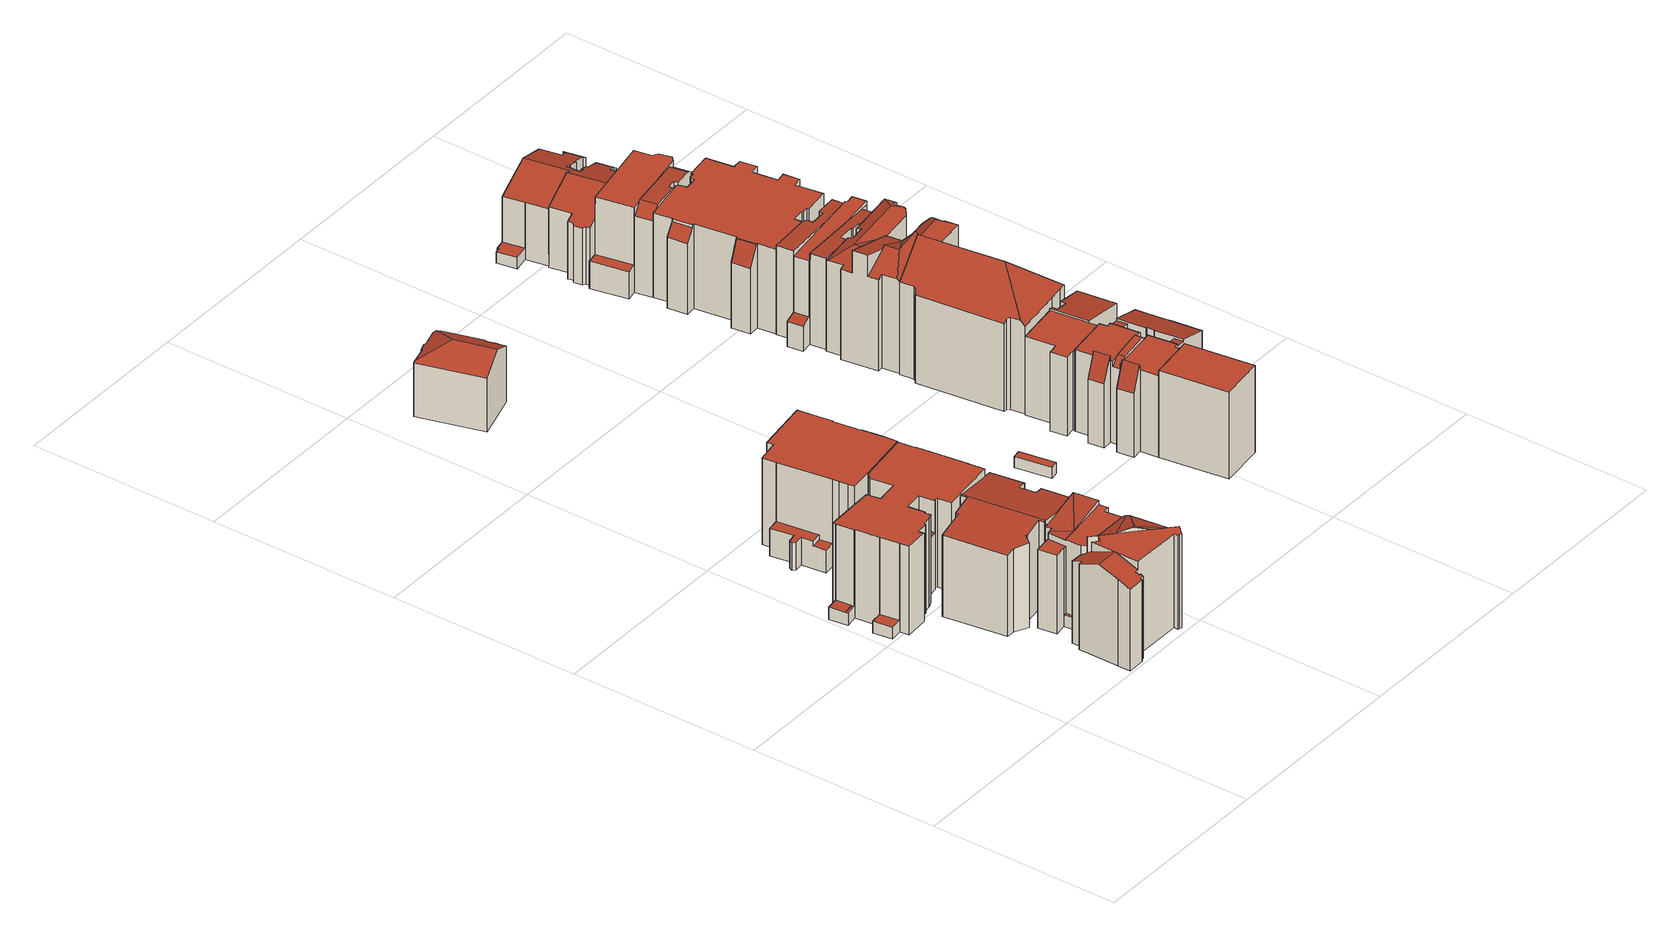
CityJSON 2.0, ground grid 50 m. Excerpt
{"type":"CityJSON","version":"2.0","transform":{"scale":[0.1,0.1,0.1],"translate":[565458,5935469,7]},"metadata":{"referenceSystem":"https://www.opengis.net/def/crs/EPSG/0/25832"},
"CityObjects":{
"building1":{"type":"Building","attributes":{"Gemeindeschluessel":"02000000","Geometrietyp2DReferenz":"3000","function":"31001_2010","roofType":"1000","measuredHeight":24.18,"storeysAboveGround":5},"geometry":[{"type":"MultiSurface","lod":"2","boundaries":[[[0,1,2,3,4,5]],[[6,7,8,9,10,11]],[[12,6,11,13,14]],[[2,15,16,3]],[[10,17,13,11]],[[18,19,20,21]],[[22,23,24,25,26,27,28]],[[29,30,31,32,33,34,35,36,37]],[[38,39,40,41,42,43,30,44]],[[8,45,46,9]],[[46,17,10,9]],[[47,48,49,50]],[[12,14,48,47]],[[21,51,52,18]],[[53,54,55,56]],[[56,55,57,58]],[[58,57,59,60]],[[60,59,61,62]],[[62,61,63,64]],[[64,63,65,66]],[[66,65,67,68]],[[20,69,51,21]],[[70,71,72,73]],[[73,72,74,75]],[[19,74,69,20]],[[76,27,26,77]],[[77,26,25,78]],[[78,25,24,79]],[[22,37,36,23]],[[80,35,34,81]],[[81,34,33,82]],[[82,33,32,83]],[[43,31,30]],[[29,44,30]],[[84,42,41,85]],[[85,41,40,86]],[[86,40,39,87]],[[88,89,90,91]],[[92,93,5,4,67,65,63,61,59,57,55,54,94,52,51,69,74,72,71,95,96,97,98,99,100,90,89,101,102,103,49,48,14]],[[104,105,106,70,73,75,107,53,56,58,60,62,64,66,68,108,1,0,109,7,6,12,47,50,110,111,112,88,91,113,76,77,78,79,80,81,82,83,84,85,86,87]],[[111,110,103,102]],[[107,75,74,19,18,52,94]],[[112,111,102,101]],[[99,98,38,44,29,37,22,28]],[[113,91,90,100]],[[84,83,32,31,43,42]],[[80,79,24,23,36,35]],[[106,105,96,95]],[[70,106,95,71]],[[105,104,97,96]],[[104,87,39,38,98,97]],[[76,113,100,99,28,27]],[[88,112,101,89]],[[108,68,67,16,15]],[[16,67,4,3]],[[53,107,94,54]],[[7,109,93,92,45,8]],[[109,0,5,93]],[[92,14,13,17,46,45]],[[110,50,49,103]],[[2,1,108,15]]],"semantics":{"surfaces":[{"type":"WallSurface"},{"type":"RoofSurface"},{"type":"GroundSurface"}],"values":[0,0,0,1,1,1,1,1,1,1,0,0,0,0,0,0,0,0,0,0,0,0,0,0,0,0,0,0,0,0,0,0,0,0,0,0,0,0,1,2,0,0,0,0,0,0,0,0,0,0,0,0,0,0,0,0,0,0,0,0,0]}}]},
"building2":{"type":"Building","attributes":{"Gemeindeschluessel":"02000000","Geometrietyp2DReferenz":"3000","function":"31001_1120","roofType":"3200","measuredHeight":26.68,"storeysAboveGround":5},"geometry":[{"type":"MultiSurface","lod":"2","boundaries":[[[114,115,116,117,118,119,120]],[[121,122,123,124,125,126,127,128,129,115,114]],[[130,131,132,133,134,135]],[[136,137,138,139]],[[140,141,142,143,144,145,146,147,137,148]],[[149,150,151,152,153,154,115,155,156,157,158,159,160,161]],[[137,162,163,164,138]],[[149,165,166,167]],[[168,169,162,137]],[[170,171,165,149]],[[172,170,149]],[[161,170,172]],[[173,171,170]],[[161,174,173,170]],[[175,176,177,178,179,180,174,161]],[[178,181,182,179]],[[181,183,182]],[[184,185,186,187,188,189]],[[190,120,119,191]],[[191,119,118,192]],[[192,118,117,193]],[[194,128,127,195]],[[195,127,126,196]],[[196,126,125,197]],[[197,125,124,198]],[[198,124,123,199]],[[199,123,122,200]],[[200,122,121,201]],[[188,133,132,189]],[[202,131,130,203]],[[203,130,135,204]],[[136,148,137]],[[205,145,144,206]],[[206,144,143,207]],[[186,141,140,187]],[[208,153,152,209]],[[167,150,149]],[[161,160,175]],[[210,159,158,211]],[[211,158,157,212]],[[212,157,156,213]],[[129,155,115]],[[115,154,116]],[[214,164,163,215]],[[147,168,137]],[[216,177,176,217]],[[218,219,220,221]],[[221,220,222,223]],[[223,222,224,225]],[[207,143,142,166,165,171,173,174,180,226]],[[210,211,212,213,194,195,196,197,198,199,200,201,190,191,192,193,208,209,227,202,203,204,214,215,218,221,223,225,228,205,206,207,226,229,216,217]],[[214,204,135,134,139,138,164]],[[218,215,163,162,169,230,219]],[[229,226,180,179,182,183]],[[216,229,183,181,178,177]],[[231,228,225,224]],[[149,161,172]],[[210,217,176,175,160,159]],[[150,167,166,142,141,186,185,151]],[[227,209,152,151,185,184]],[[205,228,231,232,146,145]],[[230,169,168,147,146,232]],[[187,140,148,136,139,134,133,188]],[[202,227,184,189,132,131]],[[194,213,156,155,129,128]],[[190,201,121,114,120]],[[208,193,117,116,154,153]],[[230,232,231,224,222,220,219]]],"semantics":{"surfaces":[{"type":"RoofSurface"},{"type":"WallSurface"},{"type":"GroundSurface"}],"values":[0,0,0,0,0,0,0,0,0,0,0,0,0,0,0,0,0,0,1,1,1,1,1,1,1,1,1,1,1,1,1,1,1,1,1,1,1,1,1,1,1,1,1,1,1,1,1,1,1,1,2,1,1,1,1,1,1,1,1,1,1,1,1,1,1,1,1,0]}}]},
"building3":{"type":"Building","attributes":{"Gemeindeschluessel":"02000000","Geometrietyp2DReferenz":"3000","function":"31001_2010","roofType":"3100","measuredHeight":24.31,"storeysAboveGround":5},"geometry":[{"type":"MultiSurface","lod":"2","boundaries":[[[233,234,235,236,237,238,239,240,241,242,243,244,245,246,247]],[[241,248,249,250,251,252,253,254,242]],[[255,247,246,256]],[[256,246,245,257]],[[257,245,244,258]],[[258,244,243,259]],[[260,240,239,261]],[[261,239,238,262]],[[262,238,237,263]],[[263,237,236,264]],[[264,236,235,265]],[[265,235,234,266]],[[266,234,233,267]],[[267,233,247,255]],[[268,254,253,269]],[[269,253,252,270]],[[270,252,251,271]],[[271,251,250,272]],[[272,250,249,273]],[[273,249,248,274]],[[274,248,241,240,260]],[[259,243,242,254,268]],[[259,268,269,270,271,272,273,274,260,261,262,263,264,265,266,267,255,256,257,258]]],"semantics":{"surfaces":[{"type":"RoofSurface"},{"type":"WallSurface"},{"type":"GroundSurface"}],"values":[0,0,1,1,1,1,1,1,1,1,1,1,1,1,1,1,1,1,1,1,1,1,2]}}]},
"building4":{"type":"Building","attributes":{"name":"Alster-Klinik","Gemeindeschluessel":"02000000","Geometrietyp2DReferenz":"3000","function":"31001_2010","roofType":"1000","measuredHeight":23.56,"storeysAboveGround":5},"geometry":[{"type":"MultiSurface","lod":"2","boundaries":[[[275,276,277,278]],[[279,280,276,275]],[[281,282,283,284]],[[285,286,287,288]],[[289,290,291,292]],[[287,293,294,288]],[[295,296,297,298]],[[299,300,301,302]],[[302,301,303,304]],[[304,303,305,306]],[[284,307,308,281]],[[309,310,311,312]],[[313,314,315,316]],[[316,315,317,318]],[[318,317,319,320]],[[321,283,282,322]],[[323,311,310,319,317,315,314,324,308,307,325,326,327,328,305,303,301,300,329]],[[330,313,316,318,320,309,312,331,295,298,332,289,292,333,334,335,299,302,304,306,336,337,338,339,340,321,322]],[[297,296,294,293,341,342,291,290,343]],[[291,342,333,292]],[[342,341,323,334,333]],[[335,334,323,329]],[[340,339,326,325]],[[341,293,287,286,311,323]],[[338,337,277,276,280]],[[331,312,311,286,285]],[[309,320,319,310]],[[313,330,324,314]],[[330,322,282,281,308,324]],[[321,340,325,307,284,283]],[[339,338,280,279,327,326]],[[328,327,279,275,278]],[[337,336,328,278,277]],[[336,306,305,328]],[[299,335,329,300]],[[297,343,332,298]],[[295,331,285,288,294,296]],[[343,290,289,332]]],"semantics":{"surfaces":[{"type":"RoofSurface"},{"type":"WallSurface"},{"type":"GroundSurface"}],"values":[0,0,0,0,1,1,1,1,1,1,1,1,1,1,1,1,0,2,0,1,1,1,1,1,1,1,1,1,1,1,1,1,1,1,1,1,1,1]}}]},
"building5":{"type":"Building","attributes":{"Gemeindeschluessel":"02000000","Geometrietyp2DReferenz":"3000","function":"31001_1010","roofType":"3200","measuredHeight":17.91,"storeysAboveGround":2},"geometry":[{"type":"MultiSurface","lod":"2","boundaries":[[[344,345,346,347,348]],[[346,349,350,351,352,353,354,347]],[[355,356,357,358,359,360,361,349,346,345]],[[362,354,353,363]],[[363,353,352,364]],[[364,352,351,365]],[[365,351,350,366]],[[367,361,360,368]],[[369,359,358,370]],[[370,358,357,371]],[[371,357,356,372]],[[372,356,355,373]],[[374,375,376,377]],[[377,376,378,379]],[[379,378,380,381]],[[381,380,382,383]],[[383,382,384,385]],[[385,384,386,387]],[[369,370,371,372,373,388,389,362,363,364,365,366,390,374,377,379,381,383,385,387]],[[388,373,355,345,344]],[[375,374,390,361,367]],[[368,360,359,369,387,386]],[[390,366,350,349,361]],[[389,388,344,348]],[[362,389,348,347,354]],[[368,386,384,382,380,378,376,375,367]]],"semantics":{"surfaces":[{"type":"RoofSurface"},{"type":"WallSurface"},{"type":"GroundSurface"}],"values":[0,0,0,1,1,1,1,1,1,1,1,1,1,1,1,1,1,1,2,1,1,1,1,1,1,0]}}]},
"building6":{"type":"Building","attributes":{"Gemeindeschluessel":"02000000","Geometrietyp2DReferenz":"3000","function":"31001_2420","roofType":"1000","measuredHeight":3},"geometry":[{"type":"MultiSurface","lod":"2","boundaries":[[[391,392,393,394]],[[395,396,397,398]],[[398,397,392,391]],[[397,396,393,392]],[[396,395,394,393]],[[395,398,391,394]]],"semantics":{"surfaces":[{"type":"GroundSurface"},{"type":"RoofSurface"},{"type":"WallSurface"}],"values":[0,1,2,2,2,2]}}]},
"building7":{"type":"Building","attributes":{"Gemeindeschluessel":"02000000","Geometrietyp2DReferenz":"3000","function":"31001_1120","roofType":"1000","measuredHeight":23.57,"storeysAboveGround":7},"geometry":[{"type":"MultiSurface","lod":"2","boundaries":[[[399,400,401,402,403]],[[404,405,406,407,408]],[[404,403,402,405]],[[405,402,401,406]],[[406,401,400,407]],[[407,400,399,408]],[[408,399,403,404]]],"semantics":{"surfaces":[{"type":"RoofSurface"},{"type":"GroundSurface"},{"type":"WallSurface"}],"values":[0,1,2,2,2,2,2]}}]},
"building8":{"type":"Building","attributes":{"Gemeindeschluessel":"02000000","Geometrietyp2DReferenz":"3000","function":"31001_2310","roofType":"1000","measuredHeight":23.61,"storeysAboveGround":5},"geometry":[{"type":"MultiSurface","lod":"2","boundaries":[[[409,410,411,412]],[[413,414,415,416]],[[417,418,419,420,421,422]],[[419,423,424,420]],[[423,425,426,427,428,424]],[[429,430,431,432]],[[433,434,435,436]],[[437,438,439,440]],[[441,442,443,444]],[[445,411,410,446]],[[447,409,412,448]],[[449,415,414,450]],[[451,413,416,452]],[[453,454,455,456]],[[456,455,457,458]],[[427,459,428]],[[421,460,422]],[[417,461,418]],[[425,462,426]],[[463,464,465,405]],[[405,465,466,404]],[[439,430,429,440]],[[441,436,435,442]],[[467,468,469,470,471,472,473,474,475,476,477,478]],[[479,480,481,482,483,484,485,471,470,469,468,467,478,486]],[[487,488,463,405,404,489,490,491,451,452,492,493,494,495,496,497,447,448,498,499,500,453,456,458,501,502,477,476,475,474,473,472],[503,504,505,506,507,508]],[[457,509,432,431,486,478,477,502,501,458]],[[506,505,504,481,480,438,437,459]],[[427,426,462,507,506,459]],[[495,494,493,510,461,417,422,460,511,496]],[[420,424,428,512,513,421]],[[514,515,425,423,419,418]],[[462,444,443,483,508,507]],[[463,488,487,472,471,485,434,433,516,464]],[[503,508,483,482,481,504]],[[442,435,434,485,484,483,443]],[[438,480,479,486,431,430,439]],[[489,404,466,517,518,490]],[[519,516,433,436,441,444,462]],[[500,499,520,521,454,453]],[[522,459,437,440,429,432,509]],[[451,491,490,518,450,414,413]],[[416,415,449,510,493,492,452]],[[447,497,496,511,446,410,409]],[[412,411,445,520,499,498,448]],[[450,518,517,466,465,464,516,519,462,425,515,514,418,461,510,449]],[[521,520,445,446,511,460,421,513,512,428,459,522,509,457,455,454]]],"semantics":{"surfaces":[{"type":"RoofSurface"},{"type":"WallSurface"},{"type":"GroundSurface"}],"values":[0,0,0,0,0,0,0,0,0,1,1,1,1,1,1,1,1,1,1,1,1,1,1,1,0,2,1,1,1,1,1,1,1,1,1,1,1,1,1,1,1,1,1,1,1,0,0]}}]},
"building9":{"type":"Building","attributes":{"Gemeindeschluessel":"02000000","Geometrietyp2DReferenz":"3000","function":"31001_1010","roofType":"1000","measuredHeight":21.94,"storeysAboveGround":6},"geometry":[{"type":"MultiSurface","lod":"2","boundaries":[[[523,524,525,526]],[[527,528,529,530]],[[530,529,531,532]],[[532,531,533,534]],[[534,533,535,536]],[[536,535,537,538]],[[539,540,541,542]],[[543,539,542,544,523,526,545,546,527,530,532,534,536,538,547]],[[548,541,540,549,550,551,552,553,525,524]],[[554,551,550,555]],[[556,547,538,537]],[[541,548,544,542]],[[549,540,539,543]],[[543,547,556,555,550,549]],[[553,552,546,545]],[[527,546,552,551,554,528]],[[548,524,523,544]],[[525,553,545,526]],[[556,537,535,533,531,529,528,554,555]]],"semantics":{"surfaces":[{"type":"WallSurface"},{"type":"GroundSurface"},{"type":"RoofSurface"}],"values":[0,0,0,0,0,0,0,1,2,0,0,0,0,0,0,0,0,0,2]}}]},
"building10":{"type":"Building","attributes":{"Gemeindeschluessel":"02000000","Geometrietyp2DReferenz":"3000","function":"31001_1120","roofType":"3200","measuredHeight":33.04,"storeysAboveGround":6},"geometry":[{"type":"MultiSurface","lod":"2","boundaries":[[[557,558,559,560,561,562]],[[561,560,563,564,565,566,567,568,569,570,571,572,573,574,575]],[[576,577,578,579]],[[579,578,580,581]],[[581,580,582,583]],[[583,582,584,585]],[[586,587,588,589]],[[590,560,559,591]],[[591,559,558,592]],[[592,558,557,593]],[[594,574,573,595]],[[595,573,572,596]],[[596,572,571,597]],[[597,571,570,598]],[[598,570,569,599]],[[599,569,568,600]],[[600,568,567,601]],[[601,567,566,602]],[[602,566,565,603]],[[603,565,564,604]],[[604,564,563,605]],[[605,563,560,590]],[[586,589,606,576,579,581,583,585,594,595,596,597,598,599,600,601,602,603,604,605,590,591,592,593]],[[577,576,606,607]],[[607,606,589,588]],[[586,593,557,562,587]],[[594,585,584,575,574]],[[607,588,587,562,561,575,584,582,580,578,577]]],"semantics":{"surfaces":[{"type":"RoofSurface"},{"type":"WallSurface"},{"type":"GroundSurface"}],"values":[0,0,1,1,1,1,1,1,1,1,1,1,1,1,1,1,1,1,1,1,1,1,2,1,1,1,1,0]}}]},
"building11":{"type":"Building","attributes":{"Gemeindeschluessel":"02000000","Geometrietyp2DReferenz":"3000","function":"31001_1120","roofType":"3100","measuredHeight":30.51,"storeysAboveGround":5},"geometry":[{"type":"MultiSurface","lod":"2","boundaries":[[[608,609,610,611,612,613]],[[614,615,616,617,618,619]],[[620,621,622,623,624,619,625]],[[584,626,627,628,629,630,631,623,622]],[[609,632,610]],[[623,633,614,624]],[[631,634,633,623]],[[635,636,637,638,639,640]],[[641,636,635,642]],[[643,644,645,646,647]],[[641,648,649,637,636]],[[650,613,612,651]],[[633,615,614]],[[619,618,625]],[[652,653,654,655]],[[655,654,656,657]],[[657,656,658,659]],[[659,658,660,661]],[[662,621,620,663]],[[664,629,628,665]],[[665,628,627,666]],[[666,627,626,667]],[[667,626,584,668]],[[669,670,671,672]],[[673,639,638,674]],[[675,645,644,676]],[[677,649,648,678]],[[678,648,641,679]],[[679,641,642,630,629,664]],[[680,632,616,615,633,634,681]],[[662,663,650,651,652,655,657,659,661,682,675,676,669,672,680,681,673,674,677,678,679,664,665,666,667,668]],[[650,663,620,625,618,617,608,613]],[[677,674,638,637,649]],[[669,676,644,643,670]],[[675,682,683,646,645]],[[673,681,634,640,639]],[[632,680,672,671]],[[630,642,635,640,634,631]],[[662,668,584,622,621]],[[614,619,624]],[[683,682,661,660]],[[617,616,632,609,608]],[[652,651,612,611,653]],[[610,632,671,670,643,647]],[[610,647,646,683,660,658,656,654,653,611]]],"semantics":{"surfaces":[{"type":"RoofSurface"},{"type":"WallSurface"},{"type":"GroundSurface"}],"values":[0,0,0,0,0,0,0,0,0,0,0,1,1,1,1,1,1,1,1,1,1,1,1,1,1,1,1,1,1,1,2,1,1,1,1,1,1,1,1,1,1,1,1,0,0]}}]},
"building12":{"type":"Building","attributes":{"Gemeindeschluessel":"02000000","Geometrietyp2DReferenz":"3000","function":"31001_3020","roofType":"1000","measuredHeight":24.9,"storeysAboveGround":4},"geometry":[{"type":"MultiSurface","lod":"2","boundaries":[[[684,685,686,687]],[[688,689,690,691,692,693,694,695,696,697,698,699]],[[700,701,702,703,704,705,706,689,707,708,707]],[[709,710,711,712,713,714,715,716,717,718,719,720,702,721]],[[722,684,687,723]],[[724,699,698,725]],[[725,698,697,726]],[[726,697,696,727]],[[727,696,695,728]],[[728,695,694,729]],[[729,694,693,730]],[[730,693,692,731]],[[731,692,691,732]],[[689,688,707]],[[689,706,690]],[[733,705,704,734]],[[720,703,702]],[[685,700,707,686]],[[701,721,702]],[[735,720,719,736]],[[736,719,718,737]],[[737,718,717,738]],[[738,717,716,739]],[[739,716,715,740]],[[740,715,714,741]],[[741,714,713,742]],[[742,713,712,743]],[[743,712,711,744]],[[744,711,710,745]],[[745,710,709,746]],[[747,722,723,748,724,725,726,727,728,729,730,731,732,733,734,735,736,737,738,739,740,741,742,743,744,745,746]],[[747,746,709,721,701]],[[735,734,704,703,720]],[[724,748,708,707,688,699]],[[733,732,691,690,706,705]],[[722,747,701,700,685,684]],[[748,723,687,686,707,708]]],"semantics":{"surfaces":[{"type":"RoofSurface"},{"type":"WallSurface"},{"type":"GroundSurface"}],"values":[0,0,0,0,1,1,1,1,1,1,1,1,1,1,1,1,1,1,1,1,1,1,1,1,1,1,1,1,1,1,2,1,1,1,1,1,1]}}]},
"building13":{"type":"Building","attributes":{"Gemeindeschluessel":"02000000","Geometrietyp2DReferenz":"3000","function":"31001_3020","roofType":"1000","measuredHeight":23.56,"storeysAboveGround":4},"geometry":[{"type":"MultiSurface","lod":"2","boundaries":[[[749,750,751,752,753]],[[754,755,756,757,758,759,760,761,762,763]],[[764,765,766,763,767]],[[765,768,769,770,771,772,773,754,766]],[[772,774,775,776,773]],[[777,753,752,778]],[[779,749,753,777]],[[780,759,758,781]],[[781,758,757,782]],[[782,757,756,783]],[[763,762,767]],[[750,761,760,751]],[[784,771,770,785]],[[785,770,769,786]],[[786,769,768,787]],[[788,775,774,789]],[[788,789,784,785,786,787,790,791,779,777,778,780,781,782,783]],[[780,778,752,751,760,759]],[[784,789,774,772,771]],[[790,787,768,765,764]],[[754,763,766]],[[791,790,764,767,762,761]],[[755,754,773,776]],[[788,783,756,755,776,775]],[[779,791,761,750,749]]],"semantics":{"surfaces":[{"type":"RoofSurface"},{"type":"WallSurface"},{"type":"GroundSurface"}],"values":[0,0,0,0,0,1,1,1,1,1,1,1,1,1,1,1,2,1,1,1,1,1,1,1,1]}}]},
"building14":{"type":"Building","attributes":{"Gemeindeschluessel":"02000000","Geometrietyp2DReferenz":"3000","function":"31001_3020","roofType":"1000","measuredHeight":23.01,"storeysAboveGround":5},"geometry":[{"type":"MultiSurface","lod":"2","boundaries":[[[792,793,794,795]],[[796,792,795,797]],[[798,799,800,801]],[[801,800,802,803]],[[803,802,804,805]],[[805,804,806,807]],[[807,806,808,809]],[[809,808,810,811]],[[812,813,814,815]],[[815,814,816,817]],[[793,818,819,794]],[[820,821,822,823]],[[823,822,824,825]],[[826,827,828,829]],[[830,831,832,833]],[[833,832,834,835]],[[835,834,836,837]],[[837,836,838,839]],[[839,838,840,841]],[[841,840,698,842]],[[842,698,843,844]],[[790,845,846,787]],[[787,846,847,848]],[[848,847,849,850]],[[850,849,799,798]],[[851,852,853,854]],[[855,819,818,856,857,828,827,858,843,698,840,838,836,834,832,831,859,860,861,824,822,821,816,814,813,862,810,808,806,804,802,800,799,849,847,846,845]],[[863,830,833,835,837,839,841,842,844,864,851,854,865,866,796,797,867,790,787,848,850,798,801,803,805,807,809,811,868,812,815,817,820,823,825,869,870]],[[866,865,857,856]],[[829,828,857,865,854,853]],[[852,851,864,858,827,826]],[[870,869,861,860]],[[864,844,843,858]],[[830,863,859,831]],[[863,870,860,859]],[[869,825,824,861]],[[790,867,855,845]],[[820,817,816,821]],[[812,868,862,813]],[[868,811,810,862]],[[796,866,856,818,793,792]],[[867,797,795,794,819,855]],[[852,826,829,853]]],"semantics":{"surfaces":[{"type":"RoofSurface"},{"type":"WallSurface"},{"type":"GroundSurface"}],"values":[0,1,1,1,1,1,1,1,1,1,1,1,1,1,1,1,1,1,1,1,1,1,1,1,1,1,0,2,1,1,1,1,1,1,1,1,1,1,1,1,1,1,0]}}]},
"building15":{"type":"Building","attributes":{"Gemeindeschluessel":"02000000","Geometrietyp2DReferenz":"3000","function":"31001_2010","roofType":"3100","measuredHeight":19.12,"storeysAboveGround":3},"geometry":[{"type":"MultiSurface","lod":"2","boundaries":[[[871,872,873,874]],[[875,876,877,878]],[[878,877,879,880]],[[881,882,883,884]],[[885,886,887,888]],[[889,890,891,892]],[[892,891,893,894]],[[874,893,895,871]],[[896,897,898,899]],[[899,898,900,901]],[[901,900,902,903]],[[903,902,904,905]],[[905,904,906,907]],[[907,906,908,909]],[[909,908,910,911]],[[912,873,872,913]],[[896,899,901,903,905,907,909,911,881,884,914,875,878,880,915,885,888,889,892,894,912,913]],[[896,913,872,871,895,897]],[[912,894,893,874,873]],[[890,889,888,887]],[[914,884,883,916,917]],[[881,911,910,918,882]],[[916,883,919,920]],[[885,915,921,922,886]],[[876,875,914,917]],[[915,880,879,920,919,921]],[[918,910,908,906,904,902,900,898,897,895,893,891,890,887,886,922]],[[918,922,921,919,883,882]],[[876,917,916,920,879,877]]],"semantics":{"surfaces":[{"type":"RoofSurface"},{"type":"WallSurface"},{"type":"GroundSurface"}],"values":[0,1,1,1,1,1,1,1,1,1,1,1,1,1,1,1,2,1,1,1,1,1,1,1,1,1,0,0,0]}}]},
"building16":{"type":"Building","attributes":{"Gemeindeschluessel":"02000000","Geometrietyp2DReferenz":"3000","function":"31001_2010","roofType":"3100","measuredHeight":19.8,"storeysAboveGround":3},"geometry":[{"type":"MultiSurface","lod":"2","boundaries":[[[923,924,925,926]],[[926,925,927,928]],[[929,930,931,932]],[[932,931,933,934]],[[934,933,935,936]],[[936,935,937,938]],[[938,937,939,940]],[[940,939,941,942,943]],[[942,941,944,945]],[[946,947,948,949]],[[949,948,950,951]],[[952,953,954,955]],[[955,954,956,957]],[[943,942,958,959]],[[960,961,962,963]],[[963,962,964,965]],[[965,964,966,967]],[[946,949,951,968,960,963,965,967,969,923,926,928,929,932,934,936,938,940,943,959,970,952,955,957]],[[971,972,927,925,924,973,966,964,962,961]],[[971,961,960,968,974]],[[953,952,970,975]],[[975,970,959,958]],[[974,968,951,950]],[[946,957,956,945,944,947]],[[966,973,969,967]],[[973,924,923,969]],[[929,928,927,972,930]],[[975,958,942,945,956,954,953]],[[974,950,948,947,944,941,939,937,935,933,931,930,972,971]]],"semantics":{"surfaces":[{"type":"WallSurface"},{"type":"GroundSurface"},{"type":"RoofSurface"}],"values":[0,0,0,0,0,0,0,0,0,0,0,0,0,0,0,0,0,1,2,0,0,0,0,0,0,0,0,2,2]}}]}
},
"vertices":[
[49,556,10],[18,552,10],[18,552,42],[48,556,42],[48,556,251],[49,556,251],[2,663,10],[9,614,10],[9,614,42],[8,621,42],[8,621,43],[2,663,43],[33,667,10],[33,667,43],[33,667,251],[25,502,42],[56,506,42],[38,626,43],[189,534,163],[237,541,163],[231,583,171],[183,576,171],[383,674,54],[416,679,54],[413,696,54],[410,695,54],[402,700,54],[402,701,54],[380,698,54],[393,605,90],[411,608,90],[425,610,90],[424,615,90],[417,616,90],[411,658,90],[418,665,90],[416,679,90],[383,674,90],[398,569,109],[420,572,86],[419,576,86],[426,583,79],[429,583,75],[425,610,75],[393,605,109],[39,619,42],[38,626,42],[32,674,10],[32,674,251],[165,679,251],[165,679,10],[183,576,251],[189,534,251],[188,518,10],[188,518,251],[174,511,251],[174,511,10],[152,508,251],[152,508,10],[149,503,251],[149,503,10],[119,499,251],[119,499,10],[121,486,251],[121,486,10],[60,482,251],[60,482,10],[56,506,251],[56,506,10],[231,583,251],[247,543,10],[247,543,251],[241,545,251],[241,545,10],[237,541,251],[237,541,10],[402,701,10],[402,700,10],[410,695,10],[413,696,10],[418,665,10],[411,658,10],[417,616,10],[424,615,10],[429,583,10],[426,583,10],[419,576,10],[420,572,10],[234,725,10],[234,725,251],[372,745,251],[372,745,10],[39,619,251],[40,619,251],[185,533,251],[252,506,251],[403,527,251],[397,569,251],[398,569,251],[380,698,251],[379,698,251],[222,710,251],[231,652,251],[172,644,251],[397,569,10],[403,527,10],[252,506,10],[185,533,10],[25,502,10],[40,619,10],[172,644,10],[231,652,10],[222,710,10],[379,698,10],
[249,94,257],[309,94,257],[309,160,231],[290,177,225],[260,177,225],[260,151,235],[249,150,235],[249,42,237],[249,9,224],[294,9,224],[294,14,226],[305,14,226],[305,21,229],[301,21,229],[301,31,233],[310,31,233],[269,226,215],[300,231,215],[300,230,215],[309,232,215],[309,281,215],[262,275,215],[309,232,231],[344,236,234],[317,282,232],[309,281,231],[309,189,234],[319,179,234],[455,179,234],[448,227,234],[465,229,234],[464,232,234],[465,232,234],[462,253,234],[309,232,234],[367,136,257],[319,179,257],[318,179,257],[337,162,257],[323,147,257],[309,160,257],[310,31,257],[444,31,257],[444,19,257],[449,19,257],[452,16,257],[474,38,257],[426,82,257],[452,317,246],[323,299,232],[325,283,233],[456,173,241],[455,179,238],[319,179,238],[462,253,246],[453,317,246],[402,109,268],[457,164,244],[397,109,268],[471,65,244],[471,61,243],[474,38,238],[486,50,238],[483,53,239],[483,56,240],[479,58,241],[472,57,242],[483,58,240],[481,58,241],[483,59,240],[306,191,34],[318,179,34],[319,179,34],[309,189,34],[309,232,34],[300,230,34],[249,150,2],[260,151,2],[260,177,2],[290,177,2],[301,31,2],[301,21,2],[305,21,2],[305,14,2],[294,14,2],[294,9,2],[249,9,2],[249,42,2],[300,231,2],[269,226,2],[262,275,2],[464,232,2],[465,229,2],[448,227,2],[323,147,2],[337,162,2],[452,16,2],[449,19,2],[444,19,2],[444,31,2],[325,283,2],[323,299,2],[483,53,2],[486,50,2],[457,317,2],[457,317,34],[472,320,34],[472,320,2],[478,276,34],[478,276,2],[470,275,34],[470,275,2],[472,57,2],[306,191,2],[475,233,2],[483,59,2],[453,317,34],[475,233,34],[465,232,34],
[191,306,226],[214,306,230],[248,288,235],[265,313,238],[266,305,238],[317,313,247],[319,298,247],[323,299,248],[326,299,248],[296,512,248],[291,511,248],[293,494,248],[241,487,238],[242,480,238],[168,470,226],[457,317,226],[445,400,226],[421,397,230],[415,440,230],[440,443,226],[427,530,226],[403,527,230],[168,470,5],[242,480,5],[241,487,5],[293,494,5],[291,511,5],[323,299,5],[319,298,5],[317,313,5],[266,305,5],[265,313,5],[248,288,5],[214,306,5],[191,306,5],[403,527,5],[427,530,5],[440,443,5],[415,440,5],[421,397,5],[445,400,5],[457,317,5],
[346,935,100],[376,939,100],[372,964,81],[342,959,81],[350,909,80],[379,913,80],[368,785,93],[397,789,93],[390,839,93],[360,835,93],[135,769,79],[165,773,79],[160,806,79],[131,802,79],[103,846,17],[103,846,92],[124,849,92],[124,849,17],[160,806,92],[131,802,92],[127,832,17],[127,832,92],[105,829,92],[105,829,17],[197,960,17],[197,960,253],[194,977,253],[194,977,17],[333,998,253],[333,998,17],[336,998,253],[336,998,17],[360,835,253],[368,785,253],[168,758,17],[168,758,253],[165,773,253],[165,773,17],[372,745,17],[372,745,253],[234,725,253],[234,725,17],[173,717,253],[173,717,17],[171,734,253],[171,734,17],[390,839,17],[397,789,17],[145,914,253],[367,785,253],[359,835,253],[348,909,253],[350,909,253],[342,959,253],[140,950,253],[367,785,17],[135,769,17],[99,836,17],[115,910,17],[145,914,17],[140,950,17],[342,959,17],[372,964,17],[379,913,17],[348,909,17],[359,835,17],[145,914,92],[115,910,92],[99,836,92],
[110,1691,178],[177,1711,212],[147,1815,212],[65,1860,180],[61,1859,178],[188,1890,183],[181,1894,180],[137,1881,180],[133,1884,178],[114,1878,178],[113,1873,180],[229,1726,186],[223,1746,186],[227,1748,184],[220,1772,184],[227,1787,178],[228,1787,178],[199,1885,178],[113,1873,33],[114,1878,33],[133,1884,33],[137,1881,33],[181,1894,33],[199,1885,106],[228,1787,106],[227,1787,33],[220,1772,33],[227,1748,33],[223,1746,33],[229,1726,33],[217,1890,33],[217,1890,106],[228,1854,106],[228,1854,33],[233,1851,106],[233,1851,33],[238,1845,106],[238,1845,33],[239,1837,106],[239,1837,33],[236,1826,106],[236,1826,33],[246,1792,106],[246,1792,33],[110,1691,33],[61,1859,33],[199,1885,33],
[743,579,26],[722,575,26],[706,668,26],[727,672,26],[727,672,56],[706,668,56],[722,575,56],[743,579,56],
[966,264,252],[1085,280,252],[1060,458,252],[1057,457,252],[941,441,252],[941,441,16],[1057,457,16],[1060,458,16],[1085,280,16],[966,264,16],
[898,560,190],[924,563,251],[918,605,251],[892,601,190],[908,484,190],[934,488,252],[928,532,252],[902,528,190],[928,538,224],[945,540,238],[951,541,243],[948,560,243],[942,560,238],[926,557,224],[1031,552,246],[1028,571,246],[1039,553,238],[1055,555,223],[1052,575,223],[1037,573,238],[1046,623,231],[1074,627,228],[1071,654,228],[1042,650,231],[1065,481,231],[1094,485,228],[1091,509,228],[1062,505,231],[1052,575,187],[1081,579,187],[1074,627,187],[1046,623,187],[1062,505,187],[1091,509,187],[1084,559,187],[1055,555,187],[918,605,238],[924,563,238],[898,560,16],[892,601,16],[928,532,238],[934,488,238],[908,484,16],[902,528,16],[913,653,16],[913,653,238],[1027,669,238],[1027,669,16],[1030,649,238],[1030,649,16],[1052,575,238],[926,557,238],[928,538,238],[1055,555,238],[1054,479,16],[1054,479,238],[1057,457,238],[941,441,238],[1160,639,204],[1167,591,204],[1170,572,204],[1177,521,204],[1180,497,204],[1180,497,16],[1177,521,16],[1170,572,16],[1167,591,16],[1160,639,16],[1157,666,16],[1157,666,204],[1074,627,233],[1081,579,233],[1082,579,233],[1084,560,233],[1084,559,233],[1091,509,233],[1094,485,233],[1071,654,233],[1094,485,16],[1065,481,16],[935,487,16],[935,488,16],[934,488,16],[928,532,16],[929,532,16],[928,538,16],[926,557,16],[925,564,16],[924,563,16],[918,605,16],[919,605,16],[919,606,16],[1042,650,16],[1071,654,16],[1084,560,16],[1082,579,16],[1081,579,16],[1052,575,16],[1055,555,16],[1084,559,16],[1042,650,238],[929,532,238],[925,564,238],[1028,571,238],[948,560,238],[951,541,238],[1031,552,238],[1065,481,238],[935,487,238],[935,488,238],[1062,505,238],[919,605,238],[919,606,238],[1046,623,238],
[885,654,17],[885,654,231],[879,697,231],[879,697,17],[1019,795,17],[1019,795,234],[1021,781,234],[1021,781,17],[1060,787,225],[1060,787,17],[1059,801,225],[1059,801,17],[1076,803,221],[1076,803,17],[1136,812,206],[1136,812,17],[1027,669,17],[1027,669,231],[913,653,231],[913,653,17],[1023,695,17],[912,658,17],[906,701,17],[895,778,17],[1150,712,17],[912,658,231],[1023,695,231],[1024,695,231],[1010,794,231],[895,778,231],[906,701,231],[1010,794,236],[1024,695,236],[1150,712,206],
[895,778,259],[1019,795,259],[1059,801,259],[1076,803,259],[966,886,351],[894,790,270],[1069,851,259],[1053,849,275],[1047,892,275],[1061,895,261],[1045,1012,261],[1027,1009,278],[1019,1066,278],[1037,1068,261],[1036,1071,261],[1030,1120,261],[989,1114,300],[949,1108,338],[935,1106,351],[846,1047,20],[846,1047,260],[848,1047,262],[848,1047,20],[854,1052,268],[854,1052,20],[857,1059,272],[857,1059,20],[852,1095,272],[852,1095,20],[890,815,20],[890,815,270],[885,822,266],[885,822,20],[1076,803,20],[1059,801,20],[1019,795,20],[895,778,20],[949,1108,20],[989,1114,20],[1030,1120,20],[1036,1071,20],[1037,1068,20],[1019,1066,20],[1027,1009,20],[1045,1012,20],[1061,895,20],[1047,892,20],[1053,849,20],[1069,851,20],[876,822,20],[876,822,258],
[822,1204,269],[900,1215,285],[895,1252,285],[826,1273,272],[832,1235,272],[818,1233,269],[965,1184,280],[983,1186,274],[977,1226,274],[822,1204,329],[828,1165,329],[895,1174,305],[832,1138,271],[846,1140,278],[851,1101,278],[911,1139,310],[905,1176,310],[828,1165,271],[949,1108,272],[947,1122,287],[987,1128,287],[989,1114,272],[993,1114,272],[988,1150,310],[977,1226,269],[983,1186,271],[983,1186,272],[988,1150,285],[1081,1163,285],[1099,1186,271],[1098,1191,268],[1078,1199,261],[983,1186,261],[1122,1132,261],[993,1114,261],[1088,1258,276],[1085,1284,276],[1100,1286,270],[1096,1316,270],[1065,1276,285],[1118,1164,261],[1102,1161,271],[818,1233,23],[832,1235,23],[826,1279,23],[826,1279,269],[925,1293,269],[925,1293,23],[927,1278,276],[927,1278,23],[966,1284,276],[966,1284,23],[964,1298,269],[964,1298,23],[846,1140,23],[832,1138,23],[989,1114,23],[987,1128,23],[947,1122,23],[949,1108,23],[852,1095,23],[1089,1253,23],[1089,1253,274],[1072,1239,269],[1072,1239,23],[1078,1199,23],[1098,1191,23],[1100,1286,23],[1085,1284,23],[1102,1161,23],[1118,1164,23],[1122,1132,23],[977,1226,23],[983,1186,23],[1096,1317,23],[1096,1317,269],
[789,1316,95],[818,1320,102],[813,1360,102],[784,1356,95],[813,1360,269],[973,1383,255],[1053,1394,248],[1049,1428,248],[988,1419,253],[985,1415,254],[986,1407,254],[942,1401,258],[940,1413,258],[936,1419,258],[929,1421,258],[807,1404,269],[818,1320,255],[820,1320,255],[995,1344,255],[1082,1356,255],[1077,1392,255],[1054,1389,255],[1053,1394,255],[813,1360,255],[814,1360,255],[826,1279,275],[925,1293,264],[923,1311,264],[972,1318,258],[973,1313,258],[1000,1317,255],[1000,1316,255],[1002,1313,255],[1004,1313,255],[1064,1321,248],[1059,1352,248],[1082,1356,245],[820,1320,275],[789,1316,26],[784,1356,26],[807,1404,26],[929,1421,26],[936,1419,26],[940,1413,26],[942,1401,26],[986,1407,26],[985,1415,26],[988,1419,26],[1049,1428,26],[1054,1389,26],[1077,1392,26],[1082,1356,26],[1059,1352,26],[1064,1321,26],[1004,1313,26],[1002,1313,26],[1000,1316,26],[1000,1317,26],[973,1313,26],[972,1318,26],[923,1311,26],[925,1293,26],[826,1279,26],[820,1320,26],[814,1360,26],
[721,1749,102],[749,1755,102],[730,1850,102],[707,1846,102],[702,1845,102],[855,1775,259],[947,1793,259],[957,1804,259],[950,1836,259],[936,1845,259],[927,1889,259],[730,1850,259],[749,1755,259],[749,1754,259],[772,1759,259],[758,1710,236],[785,1715,264],[776,1760,264],[749,1754,236],[861,1730,259],[859,1740,259],[884,1745,258],[886,1735,258],[937,1745,255],[928,1790,255],[955,1749,243],[946,1793,243],[947,1793,243],[702,1845,28],[707,1846,28],[721,1749,28],[927,1889,28],[936,1845,28],[950,1836,28],[957,1804,28],[886,1735,28],[884,1745,28],[859,1740,28],[861,1730,28],[946,1793,28],[955,1749,28],[758,1710,28],[749,1755,28],
[750,1607,221],[773,1611,250],[765,1662,250],[743,1659,222],[750,1607,28],[743,1659,28],[882,1723,28],[882,1723,258],[884,1708,258],[884,1708,28],[918,1713,258],[918,1713,28],[917,1721,258],[917,1721,28],[917,1724,258],[917,1724,28],[920,1726,258],[920,1726,28],[933,1728,258],[933,1728,28],[1000,1743,28],[1000,1743,258],[1011,1671,258],[1011,1671,28],[1035,1674,258],[1035,1674,28],[773,1611,258],[765,1662,258],[1042,1630,28],[1042,1630,258],[1018,1627,258],[1018,1627,28],[1028,1562,258],[1028,1562,28],[798,1452,256],[798,1452,258],[790,1502,258],[790,1502,256],[1045,1448,28],[1045,1448,258],[977,1438,258],[977,1438,28],[976,1444,258],[976,1444,28],[960,1441,258],[960,1441,28],[959,1445,258],[959,1445,28],[927,1441,258],[927,1441,28],[929,1421,28],[807,1404,258],[807,1404,28],[758,1710,258],[861,1730,258],[872,1732,258],[872,1732,28],[879,1730,258],[879,1730,28],[773,1449,28],[773,1449,205],[766,1499,206],[766,1499,28],[767,1662,258],[777,1611,258],[793,1503,258],[800,1452,258],[1034,1521,258],[1058,1524,258],[1052,1566,258],[932,1733,258],[1034,1521,28],[800,1452,28],[793,1503,28],[777,1611,28],[767,1662,28],[932,1733,28],[1052,1566,28],[1058,1524,28],
[918,2015,109],[961,2024,109],[951,2078,109],[907,2069,109],[647,2063,37],[647,2063,68],[661,2066,68],[661,2066,37],[660,2070,68],[660,2070,37],[708,1963,37],[708,1963,192],[697,2020,192],[697,2020,37],[872,2112,37],[872,2112,201],[876,2113,199],[876,2113,37],[887,2059,37],[887,2059,199],[908,2063,192],[908,2063,37],[907,2069,192],[907,2069,37],[918,2015,192],[917,2015,37],[917,2015,192],[916,2021,192],[916,2021,37],[873,2013,207],[873,2013,37],[874,2009,207],[874,2009,37],[847,2004,216],[847,2004,37],[846,2007,216],[846,2007,37],[831,2004,221],[831,2004,37],[834,1988,221],[834,1988,37],[951,2078,37],[961,2024,37],[657,2012,37],[719,2082,37],[697,2020,68],[657,2012,68],[814,1984,228],[686,2075,192],[686,2075,68],[719,2082,203],[792,2096,228],
[697,1902,33],[697,1902,189],[720,1906,197],[720,1906,33],[708,1963,197],[708,1963,33],[834,1988,33],[834,1988,219],[837,1971,219],[837,1971,33],[853,1974,213],[853,1974,33],[852,1979,213],[852,1979,33],[878,1984,203],[878,1984,33],[879,1980,203],[879,1980,33],[920,1988,189],[920,1988,108],[920,1988,33],[930,1939,189],[930,1939,108],[929,1939,33],[929,1939,189],[928,1944,189],[928,1944,33],[908,1940,196],[908,1940,33],[995,1971,33],[995,1971,108],[974,1968,108],[974,1968,33],[978,1948,108],[978,1948,33],[918,1995,108],[918,1995,33],[707,1846,33],[707,1846,189],[705,1857,189],[705,1857,33],[698,1861,186],[698,1861,33],[694,1883,186],[694,1883,33],[918,1888,33],[700,1889,33],[988,2009,33],[823,1869,231],[801,1981,231],[700,1889,189],[918,1888,196],[988,2009,108]
]}
